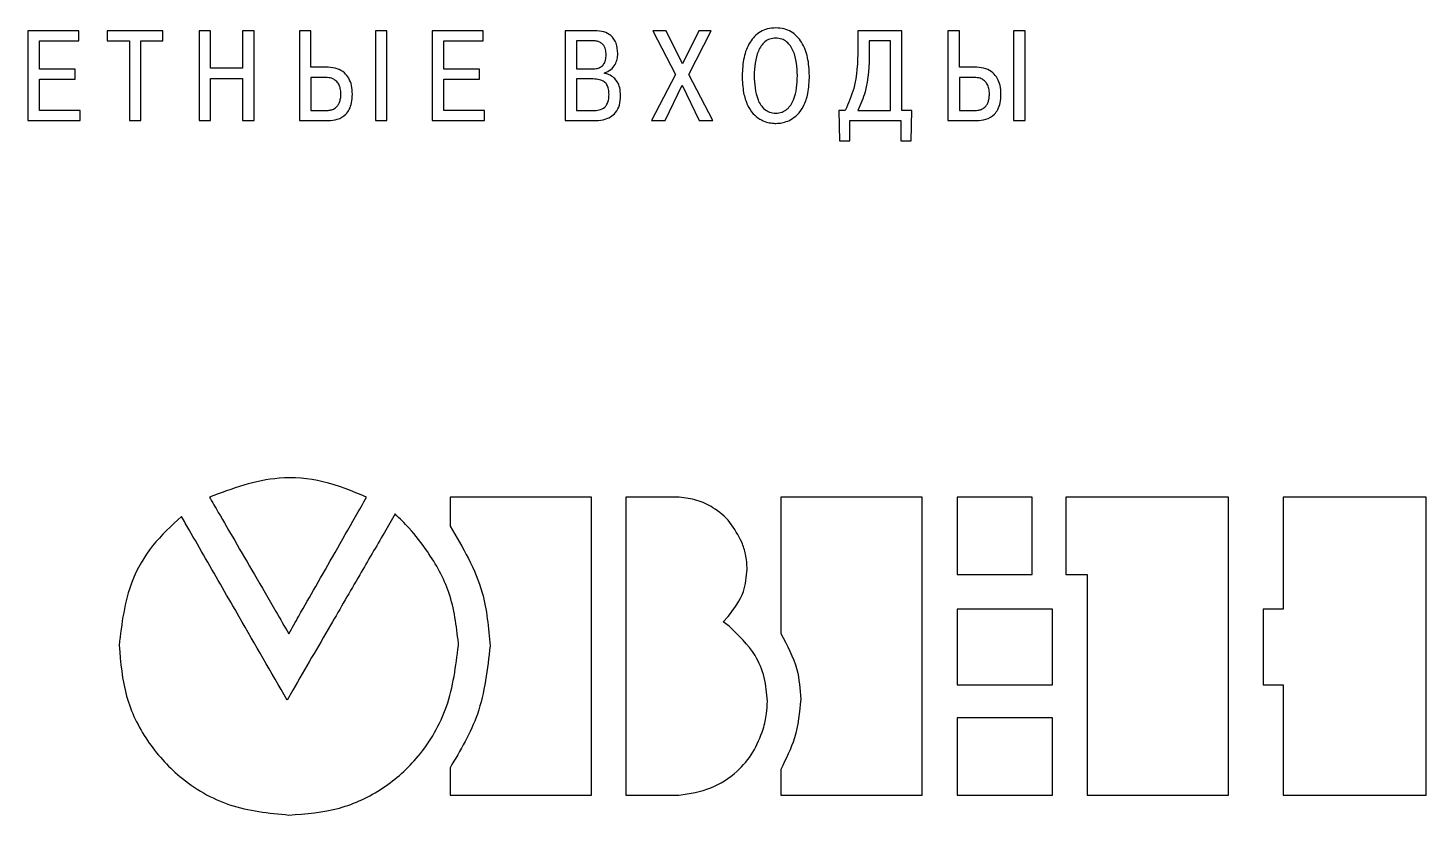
# Model space of a CAD drawing. Header units: millimetres. Extents: x 3520 to 8864, y 403 to 1747.
# Drawn here: x 7184.66 to 7211.54, y 1204.67 to 1219.79 of the extents above; entities that cross this region are included whole.
import ezdxf

# ---------------------------------------------------------------- set-up
doc = ezdxf.new("R2010")
doc.units = ezdxf.units.MM

msp = doc.modelspace()

# ---------------------------------------------------------------- linework, layer by layer
for p, q in [((7185.639, 1219.741, 1518.358), (7184.661, 1219.741, 1518.358)), ((7184.661, 1219.741, 1518.358), (7184.661, 1218.013, 1518.358)), ((7185.639, 1219.546, 1518.358), (7185.639, 1219.741, 1518.358)), ((7187.257, 1219.741, 1518.358), (7186.187, 1219.741, 1518.358)), ((7186.187, 1219.741, 1518.358), (7186.187, 1219.546, 1518.358)), ((7187.257, 1219.546, 1518.358), (7187.257, 1219.741, 1518.358)), ((7188.17, 1219.741, 1518.358), (7187.951, 1219.741, 1518.358)), ((7187.951, 1219.741, 1518.358), (7187.951, 1218.013, 1518.358)), ((7188.17, 1219.02, 1518.358), (7188.17, 1219.741, 1518.358)), ((7189.008, 1219.741, 1518.358), (7188.788, 1219.741, 1518.358)), ((7188.788, 1219.741, 1518.358), (7188.788, 1219.02, 1518.358)), ((7189.008, 1218.013, 1518.358), (7189.008, 1219.741, 1518.358)), ((7190.099, 1219.741, 1518.358), (7189.879, 1219.741, 1518.358)), ((7189.879, 1219.741, 1518.358), (7189.879, 1218.013, 1518.358)), ((7190.099, 1219.037, 1518.358), (7190.099, 1219.741, 1518.358)), ((7191.343, 1219.741, 1518.358), (7191.343, 1218.013, 1518.358)), ((7191.563, 1219.741, 1518.358), (7191.343, 1219.741, 1518.358)), ((7191.563, 1218.013, 1518.358), (7191.563, 1219.741, 1518.358)), ((7193.412, 1219.741, 1518.358), (7192.434, 1219.741, 1518.358)), ((7192.434, 1219.741, 1518.358), (7192.434, 1218.013, 1518.358)), ((7193.412, 1219.546, 1518.358), (7193.412, 1219.741, 1518.358)), ((7194.988, 1219.741, 1518.358), (7194.988, 1218.013, 1518.358)), ((7195.561, 1219.741, 1518.358), (7194.988, 1219.741, 1518.358)), ((7196.932, 1219.741, 1518.358), (7196.672, 1219.741, 1518.358)), ((7196.672, 1219.741, 1518.358), (7197.11, 1218.897, 1518.358)), ((7197.243, 1219.102, 1518.358), (7196.932, 1219.741, 1518.358)), ((7197.559, 1219.741, 1518.358), (7197.243, 1219.102, 1518.358)), ((7197.366, 1218.902, 1518.358), (7197.798, 1219.741, 1518.358)), ((7197.798, 1219.741, 1518.358), (7197.559, 1219.741, 1518.358)), ((7201.463, 1219.741, 1518.358), (7200.616, 1219.741, 1518.358)), ((7200.616, 1219.741, 1518.358), (7200.616, 1219.386, 1518.358)), ((7201.463, 1218.208, 1518.358), (7201.463, 1219.741, 1518.358)), ((7202.567, 1219.741, 1518.358), (7202.347, 1219.741, 1518.358)), ((7202.347, 1219.741, 1518.358), (7202.347, 1218.013, 1518.358)), ((7202.567, 1219.037, 1518.358), (7202.567, 1219.741, 1518.358)), ((7203.611, 1219.741, 1518.358), (7203.611, 1218.013, 1518.358)), ((7203.831, 1219.741, 1518.358), (7203.611, 1219.741, 1518.358)), ((7203.831, 1218.013, 1518.358), (7203.831, 1219.741, 1518.358)), ((7184.881, 1219.003, 1518.358), (7184.881, 1219.546, 1518.358)), ((7184.881, 1219.546, 1518.358), (7185.639, 1219.546, 1518.358)), ((7186.187, 1219.546, 1518.358), (7186.612, 1219.546, 1518.358)), ((7186.612, 1219.546, 1518.358), (7186.612, 1218.013, 1518.358)), ((7186.832, 1218.013, 1518.358), (7186.832, 1219.546, 1518.358)), ((7186.832, 1219.546, 1518.358), (7187.257, 1219.546, 1518.358)), ((7192.654, 1219.003, 1518.358), (7192.654, 1219.546, 1518.358)), ((7192.654, 1219.546, 1518.358), (7193.412, 1219.546, 1518.358)), ((7195.522, 1219.546, 1518.358), (7195.208, 1219.546, 1518.358)), ((7195.208, 1219.546, 1518.358), (7195.208, 1219.008, 1518.358)), ((7201.243, 1219.546, 1518.358), (7200.836, 1219.546, 1518.358)), ((7200.836, 1219.546, 1518.358), (7200.836, 1219.331, 1518.358)), ((7201.243, 1218.208, 1518.358), (7201.243, 1219.546, 1518.358)), ((7185.57, 1219.003, 1518.358), (7184.881, 1219.003, 1518.358)), ((7185.57, 1218.808, 1518.358), (7185.57, 1219.003, 1518.358)), ((7188.788, 1219.02, 1518.358), (7188.17, 1219.02, 1518.358)), ((7190.432, 1219.037, 1518.358), (7190.099, 1219.037, 1518.358)), ((7193.343, 1219.003, 1518.358), (7192.654, 1219.003, 1518.358)), ((7193.343, 1218.808, 1518.358), (7193.343, 1219.003, 1518.358)), ((7195.208, 1219.008, 1518.358), (7195.514, 1219.008, 1518.358)), ((7195.744, 1218.921, 1518.358), (7195.744, 1218.934, 1518.358)), ((7197.11, 1218.897, 1518.358), (7196.65, 1218.013, 1518.358)), ((7197.828, 1218.013, 1518.358), (7197.366, 1218.902, 1518.358)), ((7202.9, 1219.037, 1518.358), (7202.567, 1219.037, 1518.358)), ((7184.881, 1218.808, 1518.358), (7185.57, 1218.808, 1518.358)), ((7184.881, 1218.208, 1518.358), (7184.881, 1218.808, 1518.358)), ((7188.17, 1218.825, 1518.358), (7188.788, 1218.825, 1518.358)), ((7188.17, 1218.013, 1518.358), (7188.17, 1218.825, 1518.358)), ((7188.788, 1218.825, 1518.358), (7188.788, 1218.013, 1518.358)), ((7190.388, 1218.842, 1518.358), (7190.099, 1218.842, 1518.358)), ((7190.099, 1218.842, 1518.358), (7190.099, 1218.208, 1518.358)), ((7192.654, 1218.208, 1518.358), (7192.654, 1218.808, 1518.358)), ((7192.654, 1218.808, 1518.358), (7193.343, 1218.808, 1518.358)), ((7195.527, 1218.813, 1518.358), (7195.208, 1218.813, 1518.358)), ((7195.208, 1218.813, 1518.358), (7195.208, 1218.208, 1518.358)), ((7196.914, 1218.013, 1518.358), (7197.24, 1218.692, 1518.358)), ((7197.24, 1218.692, 1518.358), (7197.564, 1218.013, 1518.358)), ((7202.856, 1218.842, 1518.358), (7202.567, 1218.842, 1518.358)), ((7202.567, 1218.842, 1518.358), (7202.567, 1218.208, 1518.358)), ((7185.662, 1218.208, 1518.358), (7184.881, 1218.208, 1518.358)), ((7185.662, 1218.013, 1518.358), (7185.662, 1218.208, 1518.358)), ((7190.099, 1218.208, 1518.358), (7190.405, 1218.208, 1518.358)), ((7193.435, 1218.208, 1518.358), (7192.654, 1218.208, 1518.358)), ((7193.435, 1218.013, 1518.358), (7193.435, 1218.208, 1518.358)), ((7195.208, 1218.208, 1518.358), (7195.527, 1218.208, 1518.358)), ((7200.248, 1218.208, 1518.358), (7200.263, 1217.622, 1518.358)), ((7200.372, 1218.208, 1518.358), (7200.248, 1218.208, 1518.358)), ((7200.616, 1218.208, 1518.358), (7201.243, 1218.208, 1518.358)), ((7201.653, 1218.208, 1518.358), (7201.463, 1218.208, 1518.358)), ((7201.638, 1217.622, 1518.358), (7201.653, 1218.208, 1518.358)), ((7202.567, 1218.208, 1518.358), (7202.873, 1218.208, 1518.358)), ((7184.661, 1218.013, 1518.358), (7185.662, 1218.013, 1518.358)), ((7186.612, 1218.013, 1518.358), (7186.832, 1218.013, 1518.358)), ((7187.951, 1218.013, 1518.358), (7188.17, 1218.013, 1518.358)), ((7188.788, 1218.013, 1518.358), (7189.008, 1218.013, 1518.358)), ((7189.879, 1218.013, 1518.358), (7190.432, 1218.013, 1518.358)), ((7191.343, 1218.013, 1518.358), (7191.563, 1218.013, 1518.358)), ((7192.434, 1218.013, 1518.358), (7193.435, 1218.013, 1518.358)), ((7194.988, 1218.013, 1518.358), (7195.541, 1218.013, 1518.358)), ((7196.65, 1218.013, 1518.358), (7196.914, 1218.013, 1518.358)), ((7197.564, 1218.013, 1518.358), (7197.828, 1218.013, 1518.358)), ((7200.46, 1217.622, 1518.358), (7200.46, 1218.013, 1518.358)), ((7200.46, 1218.013, 1518.358), (7201.441, 1218.013, 1518.358)), ((7201.441, 1218.013, 1518.358), (7201.441, 1217.622, 1518.358)), ((7202.347, 1218.013, 1518.358), (7202.9, 1218.013, 1518.358)), ((7203.611, 1218.013, 1518.358), (7203.831, 1218.013, 1518.358)), ((7200.263, 1217.622, 1518.358), (7200.46, 1217.622, 1518.358)), ((7201.441, 1217.622, 1518.358), (7201.638, 1217.622, 1518.358)), ((7192.775, 1210.777, 1518.358), (7192.775, 1210.224, 1518.358)), ((7195.492, 1210.777, 1518.358), (7192.775, 1210.777, 1518.358)), ((7195.492, 1205.052, 1518.358), (7195.492, 1210.777, 1518.358)), ((7196.157, 1210.777, 1518.358), (7196.157, 1205.052, 1518.358)), ((7197.183, 1210.777, 1518.358), (7196.157, 1210.777, 1518.358)), ((7199.134, 1210.777, 1518.358), (7199.134, 1208.16, 1518.358)), ((7201.853, 1210.777, 1518.358), (7199.134, 1210.777, 1518.358)), ((7201.853, 1205.052, 1518.358), (7201.853, 1210.777, 1518.358)), ((7202.522, 1210.777, 1518.358), (7202.522, 1209.291, 1518.358)), ((7203.968, 1210.777, 1518.358), (7202.522, 1210.777, 1518.358)), ((7203.968, 1209.291, 1518.358), (7203.968, 1210.777, 1518.358)), ((7204.611, 1210.777, 1518.358), (7204.611, 1209.291, 1518.358)), ((7207.74, 1210.777, 1518.358), (7204.611, 1210.777, 1518.358)), ((7207.74, 1205.052, 1518.358), (7207.74, 1210.777, 1518.358)), ((7208.793, 1210.777, 1518.358), (7208.793, 1208.625, 1518.358)), ((7211.539, 1210.777, 1518.358), (7208.793, 1210.777, 1518.358)), ((7211.539, 1205.052, 1518.358), (7211.539, 1210.777, 1518.358)), ((7202.522, 1209.291, 1518.358), (7203.968, 1209.291, 1518.358)), ((7204.611, 1209.291, 1518.358), (7205.021, 1209.291, 1518.358)), ((7205.021, 1209.291, 1518.358), (7205.021, 1205.052, 1518.358)), ((7198.026, 1208.384, 1518.358), (7198.122, 1208.486, 1518.358)), ((7202.522, 1208.625, 1518.358), (7202.522, 1207.174, 1518.358)), ((7204.357, 1208.625, 1518.358), (7202.522, 1208.625, 1518.358)), ((7204.357, 1207.174, 1518.358), (7204.357, 1208.625, 1518.358)), ((7208.793, 1208.625, 1518.358), (7208.405, 1208.625, 1518.358)), ((7208.405, 1208.625, 1518.358), (7208.405, 1207.174, 1518.358)), ((7198.139, 1208.298, 1518.358), (7198.026, 1208.384, 1518.358)), ((7189.752, 1207.07, 1518.358), (7189.642, 1206.88, 1518.358)), ((7202.522, 1207.174, 1518.358), (7204.357, 1207.174, 1518.358)), ((7208.405, 1207.174, 1518.358), (7208.793, 1207.174, 1518.358)), ((7208.793, 1207.174, 1518.358), (7208.793, 1205.052, 1518.358)), ((7202.522, 1206.538, 1518.358), (7202.522, 1205.052, 1518.358)), ((7204.357, 1206.538, 1518.358), (7202.522, 1206.538, 1518.358)), ((7204.357, 1205.052, 1518.358), (7204.357, 1206.538, 1518.358)), ((7192.775, 1205.577, 1518.358), (7192.775, 1205.052, 1518.358)), ((7199.134, 1205.549, 1518.358), (7199.134, 1205.052, 1518.358)), ((7192.775, 1205.052, 1518.358), (7195.492, 1205.052, 1518.358)), ((7196.157, 1205.052, 1518.358), (7197.176, 1205.052, 1518.358)), ((7199.134, 1205.052, 1518.358), (7201.853, 1205.052, 1518.358)), ((7202.522, 1205.052, 1518.358), (7204.357, 1205.052, 1518.358)), ((7205.021, 1205.052, 1518.358), (7207.74, 1205.052, 1518.358)), ((7208.793, 1205.052, 1518.358), (7211.539, 1205.052, 1518.358))]:
    msp.add_line(p, q)
for points, knots in [([(7196.001, 1219.302, 1518.358), (7195.996, 1219.369, 1518.358), (7195.986, 1219.497, 1518.358), (7195.881, 1219.649, 1518.358), (7195.729, 1219.73, 1518.358), (7195.62, 1219.737, 1518.358), (7195.561, 1219.741, 1518.358)], [0, 0, 0, 0, 0.284615, 0.538941, 0.749414, 1, 1, 1, 1]), ([(7199.038, 1219.793, 1518.358), (7198.984, 1219.79, 1518.358), (7198.882, 1219.783, 1518.358), (7198.696, 1219.707, 1518.358), (7198.519, 1219.52, 1518.358), (7198.409, 1219.216, 1518.358), (7198.397, 1218.994, 1518.358), (7198.391, 1218.877, 1518.358)], [0, 0, 0, 0, 0.128099, 0.244369, 0.470319, 0.720202, 1, 1, 1, 1]), ([(7199.685, 1218.877, 1518.358), (7199.679, 1218.994, 1518.358), (7199.668, 1219.216, 1518.358), (7199.558, 1219.52, 1518.358), (7199.38, 1219.707, 1518.358), (7199.195, 1219.783, 1518.358), (7199.092, 1219.79, 1518.358), (7199.038, 1219.793, 1518.358)], [0, 0, 0, 0, 0.279798, 0.52968, 0.755632, 0.871901, 1, 1, 1, 1]), ([(7195.776, 1219.277, 1518.358), (7195.774, 1219.312, 1518.358), (7195.771, 1219.382, 1518.358), (7195.731, 1219.467, 1518.358), (7195.669, 1219.516, 1518.358), (7195.602, 1219.542, 1518.358), (7195.55, 1219.545, 1518.358), (7195.522, 1219.546, 1518.358)], [0, 0, 0, 0, 0.245688, 0.495896, 0.636611, 0.799031, 1, 1, 1, 1]), ([(7199.038, 1219.598, 1518.358), (7198.999, 1219.595, 1518.358), (7198.924, 1219.589, 1518.358), (7198.826, 1219.532, 1518.358), (7198.753, 1219.45, 1518.358), (7198.641, 1219.242, 1518.358), (7198.63, 1219.04, 1518.358), (7198.621, 1218.877, 1518.358)], [0, 0, 0, 0, 0.126226, 0.241321, 0.357187, 0.479594, 1, 1, 1, 1]), ([(7199.455, 1218.877, 1518.358), (7199.446, 1219.04, 1518.358), (7199.435, 1219.242, 1518.358), (7199.324, 1219.45, 1518.358), (7199.25, 1219.532, 1518.358), (7199.152, 1219.589, 1518.358), (7199.077, 1219.595, 1518.358), (7199.038, 1219.598, 1518.358)], [0, 0, 0, 0, 0.5204194, 0.6428224, 0.7586832, 0.8737727, 1, 1, 1, 1]), ([(7195.514, 1219.008, 1518.358), (7195.545, 1219.009, 1518.358), (7195.601, 1219.012, 1518.358), (7195.677, 1219.042, 1518.358), (7195.736, 1219.096, 1518.358), (7195.771, 1219.179, 1518.358), (7195.774, 1219.242, 1518.358), (7195.776, 1219.277, 1518.358)], [0, 0, 0, 0, 0.214134, 0.392767, 0.556112, 0.759198, 1, 1, 1, 1]), ([(7195.744, 1218.934, 1518.358), (7195.787, 1218.95, 1518.358), (7195.871, 1218.983, 1518.358), (7195.95, 1219.084, 1518.358), (7195.994, 1219.193, 1518.358), (7195.998, 1219.265, 1518.358), (7196.001, 1219.302, 1518.358)], [0, 0, 0, 0, 0.280488, 0.551919, 0.771643, 1, 1, 1, 1]), ([(7200.616, 1219.386, 1518.358), (7200.61, 1219.13, 1518.358), (7200.6, 1218.72, 1518.358), (7200.434, 1218.348, 1518.358), (7200.372, 1218.208, 1518.358)], [0, 0, 0, 0, 0.6244, 1, 1, 1, 1]), ([(7200.836, 1219.331, 1518.358), (7200.83, 1219.071, 1518.358), (7200.822, 1218.681, 1518.358), (7200.668, 1218.326, 1518.358), (7200.616, 1218.208, 1518.358)], [0, 0, 0, 0, 0.666402, 1, 1, 1, 1]), ([(7190.899, 1218.519, 1518.358), (7190.896, 1218.576, 1518.358), (7190.891, 1218.682, 1518.358), (7190.837, 1218.826, 1518.358), (7190.745, 1218.943, 1518.358), (7190.604, 1219.025, 1518.358), (7190.492, 1219.033, 1518.358), (7190.432, 1219.037, 1518.358)], [0, 0, 0, 0, 0.215987, 0.403725, 0.575131, 0.776238, 1, 1, 1, 1]), ([(7196.055, 1218.494, 1518.358), (7196.052, 1218.545, 1518.358), (7196.047, 1218.637, 1518.358), (7195.998, 1218.756, 1518.358), (7195.926, 1218.842, 1518.358), (7195.839, 1218.898, 1518.358), (7195.774, 1218.914, 1518.358), (7195.744, 1218.921, 1518.358)], [0, 0, 0, 0, 0.264214, 0.475618, 0.654819, 0.840465, 1, 1, 1, 1]), ([(7203.367, 1218.519, 1518.358), (7203.364, 1218.576, 1518.358), (7203.359, 1218.682, 1518.358), (7203.305, 1218.826, 1518.358), (7203.213, 1218.944, 1518.358), (7203.072, 1219.025, 1518.358), (7202.96, 1219.033, 1518.358), (7202.9, 1219.037, 1518.358)], [0, 0, 0, 0, 0.21591, 0.403512, 0.574743, 0.775801, 1, 1, 1, 1]), ([(7190.677, 1218.526, 1518.358), (7190.675, 1218.561, 1518.358), (7190.672, 1218.626, 1518.358), (7190.64, 1218.714, 1518.358), (7190.583, 1218.786, 1518.358), (7190.496, 1218.835, 1518.358), (7190.425, 1218.84, 1518.358), (7190.388, 1218.842, 1518.358)], [0, 0, 0, 0, 0.2136575, 0.3991109, 0.5687078, 0.7702981, 1, 1, 1, 1]), ([(7195.833, 1218.514, 1518.358), (7195.831, 1218.55, 1518.358), (7195.829, 1218.614, 1518.358), (7195.798, 1218.701, 1518.358), (7195.738, 1218.769, 1518.358), (7195.642, 1218.808, 1518.358), (7195.568, 1218.811, 1518.358), (7195.527, 1218.813, 1518.358)], [0, 0, 0, 0, 0.215798, 0.391935, 0.550355, 0.751, 1, 1, 1, 1]), ([(7198.391, 1218.877, 1518.358), (7198.396, 1218.767, 1518.358), (7198.403, 1218.573, 1518.358), (7198.48, 1218.322, 1518.358), (7198.591, 1218.149, 1518.358), (7198.72, 1218.041, 1518.358), (7198.848, 1217.985, 1518.358), (7198.954, 1217.963, 1518.358), (7199.015, 1217.961, 1518.358), (7199.038, 1217.96, 1518.358)], [0, 0, 0, 0, 0.2614431, 0.460451, 0.6161208, 0.7436437, 0.8553517, 0.9436676, 1, 1, 1, 1]), ([(7198.621, 1218.877, 1518.358), (7198.629, 1218.718, 1518.358), (7198.64, 1218.519, 1518.358), (7198.746, 1218.311, 1518.358), (7198.82, 1218.226, 1518.358), (7198.92, 1218.166, 1518.358), (7198.998, 1218.159, 1518.358), (7199.038, 1218.156, 1518.358)], [0, 0, 0, 0, 0.507763, 0.632375, 0.75094, 0.8692, 1, 1, 1, 1]), ([(7199.038, 1217.96, 1518.358), (7199.06, 1217.961, 1518.358), (7199.117, 1217.963, 1518.358), (7199.217, 1217.982, 1518.358), (7199.339, 1218.032, 1518.358), (7199.47, 1218.132, 1518.358), (7199.589, 1218.304, 1518.358), (7199.672, 1218.561, 1518.358), (7199.68, 1218.762, 1518.358), (7199.685, 1218.877, 1518.358)], [0, 0, 0, 0, 0.052999, 0.135599, 0.239943, 0.364294, 0.523179, 0.727834, 1, 1, 1, 1]), ([(7199.038, 1218.156, 1518.358), (7199.079, 1218.159, 1518.358), (7199.156, 1218.166, 1518.358), (7199.257, 1218.226, 1518.358), (7199.33, 1218.311, 1518.358), (7199.437, 1218.519, 1518.358), (7199.447, 1218.718, 1518.358), (7199.455, 1218.877, 1518.358)], [0, 0, 0, 0, 0.130778, 0.249023, 0.367583, 0.492201, 1, 1, 1, 1]), ([(7203.145, 1218.526, 1518.358), (7203.143, 1218.561, 1518.358), (7203.14, 1218.626, 1518.358), (7203.108, 1218.714, 1518.358), (7203.051, 1218.786, 1518.358), (7202.964, 1218.835, 1518.358), (7202.893, 1218.84, 1518.358), (7202.856, 1218.842, 1518.358)], [0, 0, 0, 0, 0.2136573, 0.3991105, 0.5687073, 0.7702908, 1, 1, 1, 1]), ([(7190.405, 1218.208, 1518.358), (7190.422, 1218.208, 1518.358), (7190.46, 1218.21, 1518.358), (7190.524, 1218.226, 1518.358), (7190.582, 1218.262, 1518.358), (7190.625, 1218.311, 1518.358), (7190.654, 1218.368, 1518.358), (7190.674, 1218.441, 1518.358), (7190.676, 1218.496, 1518.358), (7190.677, 1218.526, 1518.358)], [0, 0, 0, 0, 0.103257, 0.244675, 0.411406, 0.524266, 0.654313, 0.809787, 1, 1, 1, 1]), ([(7190.432, 1218.013, 1518.358), (7190.492, 1218.017, 1518.358), (7190.616, 1218.025, 1518.358), (7190.762, 1218.112, 1518.358), (7190.847, 1218.232, 1518.358), (7190.892, 1218.364, 1518.358), (7190.897, 1218.464, 1518.358), (7190.899, 1218.519, 1518.358)], [0, 0, 0, 0, 0.228277, 0.47338, 0.618388, 0.788973, 1, 1, 1, 1]), ([(7195.527, 1218.208, 1518.358), (7195.565, 1218.209, 1518.358), (7195.644, 1218.211, 1518.358), (7195.742, 1218.256, 1518.358), (7195.799, 1218.33, 1518.358), (7195.829, 1218.414, 1518.358), (7195.831, 1218.478, 1518.358), (7195.833, 1218.514, 1518.358)], [0, 0, 0, 0, 0.232528, 0.473955, 0.614681, 0.783695, 1, 1, 1, 1]), ([(7195.541, 1218.013, 1518.358), (7195.602, 1218.015, 1518.358), (7195.711, 1218.02, 1518.358), (7195.859, 1218.074, 1518.358), (7195.973, 1218.17, 1518.358), (7196.045, 1218.318, 1518.358), (7196.052, 1218.432, 1518.358), (7196.055, 1218.494, 1518.358)], [0, 0, 0, 0, 0.223465, 0.408457, 0.573344, 0.770997, 1, 1, 1, 1]), ([(7202.873, 1218.208, 1518.358), (7202.89, 1218.208, 1518.358), (7202.929, 1218.21, 1518.358), (7202.992, 1218.226, 1518.358), (7203.051, 1218.262, 1518.358), (7203.094, 1218.311, 1518.358), (7203.122, 1218.368, 1518.358), (7203.142, 1218.441, 1518.358), (7203.144, 1218.496, 1518.358), (7203.145, 1218.526, 1518.358)], [0, 0, 0, 0, 0.1039959, 0.2454988, 0.4119478, 0.5246157, 0.6545075, 0.8098717, 1, 1, 1, 1]), ([(7202.9, 1218.013, 1518.358), (7202.96, 1218.017, 1518.358), (7203.084, 1218.025, 1518.358), (7203.23, 1218.112, 1518.358), (7203.315, 1218.232, 1518.358), (7203.36, 1218.364, 1518.358), (7203.364, 1218.464, 1518.358), (7203.367, 1218.519, 1518.358)], [0, 0, 0, 0, 0.228277, 0.473381, 0.618387, 0.788972, 1, 1, 1, 1]), ([(7191.172, 1210.78, 1518.358), (7190.897, 1210.894, 1518.358), (7190.361, 1211.116, 1518.358), (7189.298, 1211.203, 1518.358), (7188.59, 1210.942, 1518.358), (7188.15, 1210.78, 1518.358)], [0, 0, 0, 0, 0.285018, 0.555288, 1, 1, 1, 1]), ([(7188.15, 1210.78, 1518.358), (7188.207, 1210.682, 1518.358), (7188.369, 1210.403, 1518.358), (7188.657, 1209.907, 1518.358), (7189.026, 1209.273, 1518.358), (7189.372, 1208.677, 1518.358), (7189.593, 1208.297, 1518.358), (7189.676, 1208.154, 1518.358)], [0, 0, 0, 0, 0.111937, 0.318766, 0.566343, 0.836794, 1, 1, 1, 1]), ([(7189.676, 1208.154, 1518.358), (7189.741, 1208.268, 1518.358), (7189.913, 1208.571, 1518.358), (7190.21, 1209.092, 1518.358), (7190.573, 1209.729, 1518.358), (7190.899, 1210.301, 1518.358), (7191.101, 1210.655, 1518.358), (7191.172, 1210.78, 1518.358)], [0, 0, 0, 0, 0.129736, 0.346261, 0.595372, 0.857069, 1, 1, 1, 1]), ([(7198.385, 1209.911, 1518.358), (7198.317, 1210.044, 1518.358), (7198.182, 1210.307, 1518.358), (7197.864, 1210.573, 1518.358), (7197.525, 1210.735, 1518.358), (7197.298, 1210.763, 1518.358), (7197.183, 1210.777, 1518.358)], [0, 0, 0, 0, 0.286325, 0.562922, 0.779469, 1, 1, 1, 1]), ([(7187.613, 1210.407, 1518.358), (7187.418, 1210.228, 1518.358), (7187.03, 1209.87, 1518.358), (7186.544, 1209.035, 1518.358), (7186.464, 1208.35, 1518.358), (7186.415, 1207.93, 1518.358)], [0, 0, 0, 0, 0.278993, 0.557098, 1, 1, 1, 1]), ([(7189.642, 1206.88, 1518.358), (7189.336, 1207.413, 1518.358), (7188.814, 1208.319, 1518.358), (7188.187, 1209.409, 1518.358), (7187.817, 1210.052, 1518.358), (7187.662, 1210.322, 1518.358), (7187.613, 1210.407, 1518.358)], [0, 0, 0, 0, 0.452731, 0.771116, 0.927027, 1, 1, 1, 1]), ([(7191.719, 1210.455, 1518.358), (7191.651, 1210.337, 1518.358), (7191.424, 1209.947, 1518.358), (7191.011, 1209.236, 1518.358), (7190.423, 1208.225, 1518.358), (7189.994, 1207.487, 1518.358), (7189.752, 1207.07, 1518.358)], [0, 0, 0, 0, 0.104506, 0.345507, 0.63062, 1, 1, 1, 1]), ([(7192.937, 1207.976, 1518.358), (7192.898, 1208.306, 1518.358), (7192.824, 1208.934, 1518.358), (7192.411, 1209.656, 1518.358), (7192.039, 1210.146, 1518.358), (7191.81, 1210.367, 1518.358), (7191.719, 1210.455, 1518.358)], [0, 0, 0, 0, 0.348286, 0.663407, 0.866012, 1, 1, 1, 1]), ([(7192.775, 1210.224, 1518.358), (7193.021, 1209.809, 1518.358), (7193.445, 1209.093, 1518.358), (7193.514, 1208.268, 1518.358), (7193.544, 1207.922, 1518.358)], [0, 0, 0, 0, 0.579944, 1, 1, 1, 1]), ([(7198.488, 1209.392, 1518.358), (7198.483, 1209.49, 1518.358), (7198.473, 1209.668, 1518.358), (7198.412, 1209.835, 1518.358), (7198.385, 1209.911, 1518.358)], [0, 0, 0, 0, 0.551184, 1, 1, 1, 1]), ([(7198.122, 1208.486, 1518.358), (7198.239, 1208.639, 1518.358), (7198.445, 1208.91, 1518.358), (7198.475, 1209.247, 1518.358), (7198.488, 1209.392, 1518.358)], [0, 0, 0, 0, 0.567565, 1, 1, 1, 1]), ([(7198.877, 1206.857, 1518.358), (7198.865, 1207.01, 1518.358), (7198.841, 1207.317, 1518.358), (7198.62, 1207.844, 1518.358), (7198.323, 1208.124, 1518.358), (7198.139, 1208.298, 1518.358)], [0, 0, 0, 0, 0.27546, 0.550442, 1, 1, 1, 1]), ([(7199.134, 1208.16, 1518.358), (7199.257, 1207.934, 1518.358), (7199.471, 1207.538, 1518.358), (7199.504, 1207.09, 1518.358), (7199.517, 1206.898, 1518.358)], [0, 0, 0, 0, 0.571221, 1, 1, 1, 1]), ([(7186.415, 1207.93, 1518.358), (7186.442, 1207.6, 1518.358), (7186.495, 1206.955, 1518.358), (7186.922, 1206.08, 1518.358), (7187.59, 1205.339, 1518.358), (7188.533, 1204.782, 1518.358), (7189.29, 1204.709, 1518.358), (7189.678, 1204.671, 1518.358)], [0, 0, 0, 0, 0.192763, 0.377013, 0.558303, 0.773909, 1, 1, 1, 1]), ([(7189.678, 1204.671, 1518.358), (7190.005, 1204.696, 1518.358), (7190.642, 1204.744, 1518.358), (7191.508, 1205.153, 1518.358), (7192.242, 1205.814, 1518.358), (7192.792, 1206.765, 1518.358), (7192.887, 1207.532, 1518.358), (7192.937, 1207.931, 1518.358)], [0, 0, 0, 0, 0.191784, 0.372311, 0.549966, 0.765797, 1, 1, 1, 1]), ([(7193.544, 1207.922, 1518.358), (7193.495, 1207.474, 1518.358), (7193.403, 1206.637, 1518.358), (7192.974, 1205.913, 1518.358), (7192.775, 1205.577, 1518.358)], [0, 0, 0, 0, 0.534387, 1, 1, 1, 1]), ([(7192.937, 1207.931, 1518.358), (7192.937, 1207.94, 1518.358), (7192.937, 1207.955, 1518.358), (7192.937, 1207.97, 1518.358), (7192.937, 1207.976, 1518.358)], [0, 0, 0, 0, 0.565001, 1, 1, 1, 1]), ([(7198.796, 1206.322, 1518.358), (7198.822, 1206.422, 1518.358), (7198.868, 1206.597, 1518.358), (7198.874, 1206.778, 1518.358), (7198.877, 1206.857, 1518.358)], [0, 0, 0, 0, 0.566148, 1, 1, 1, 1]), ([(7199.517, 1206.898, 1518.358), (7199.493, 1206.645, 1518.358), (7199.448, 1206.171, 1518.358), (7199.234, 1205.746, 1518.358), (7199.134, 1205.549, 1518.358)], [0, 0, 0, 0, 0.5349983, 1, 1, 1, 1]), ([(7197.176, 1205.052, 1518.358), (7197.385, 1205.085, 1518.358), (7197.794, 1205.149, 1518.358), (7198.28, 1205.468, 1518.358), (7198.623, 1205.868, 1518.358), (7198.738, 1206.169, 1518.358), (7198.796, 1206.322, 1518.358)], [0, 0, 0, 0, 0.287328, 0.561299, 0.776782, 1, 1, 1, 1])]:
    msp.add_open_spline(points, degree=3, knots=knots)

doc.saveas('drawing.dxf')
